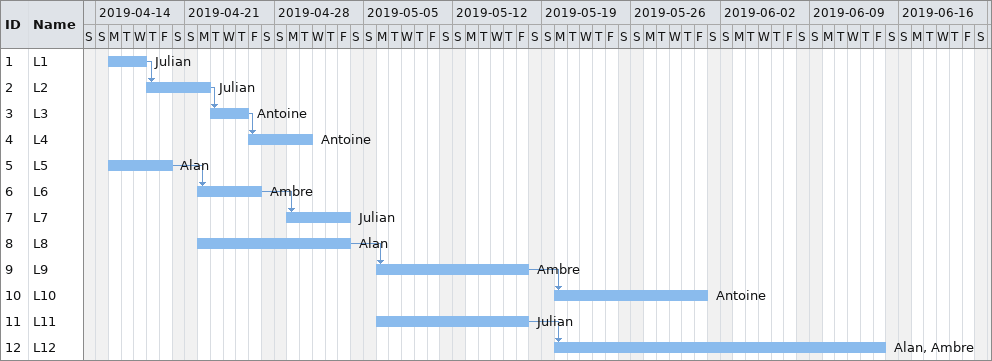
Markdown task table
| ID | Task | Start | Finish | Predecessors | Resources |
|---|---|---|---|---|---|
| 1 | L1 | 2019-04-15 | 2019-04-17 |  | Julian |
| 2 | L2 | 2019-04-18 | 2019-04-22 | 1 | Julian |
| 3 | L3 | 2019-04-23 | 2019-04-25 | 2 | Antoine |
| 4 | L4 | 2019-04-26 | 2019-04-30 | 3 | Antoine |
| 5 | L5 | 2019-04-15 | 2019-04-19 |  | Alan |
| 6 | L6 | 2019-04-22 | 2019-04-26 | 5 | Ambre |
| 7 | L7 | 2019-04-29 | 2019-05-03 | 6 | Julian |
| 8 | L8 | 2019-04-22 | 2019-05-03 |  | Alan |
| 9 | L9 | 2019-05-06 | 2019-05-17 | 8 | Ambre |
| 10 | L10 | 2019-05-20 | 2019-05-31 | 9 | Antoine |
| 11 | L11 | 2019-05-06 | 2019-05-17 |  | Julian |
| 12 | L12 | 2019-05-20 | 2019-06-14 | 11 | Alan, Ambre |
